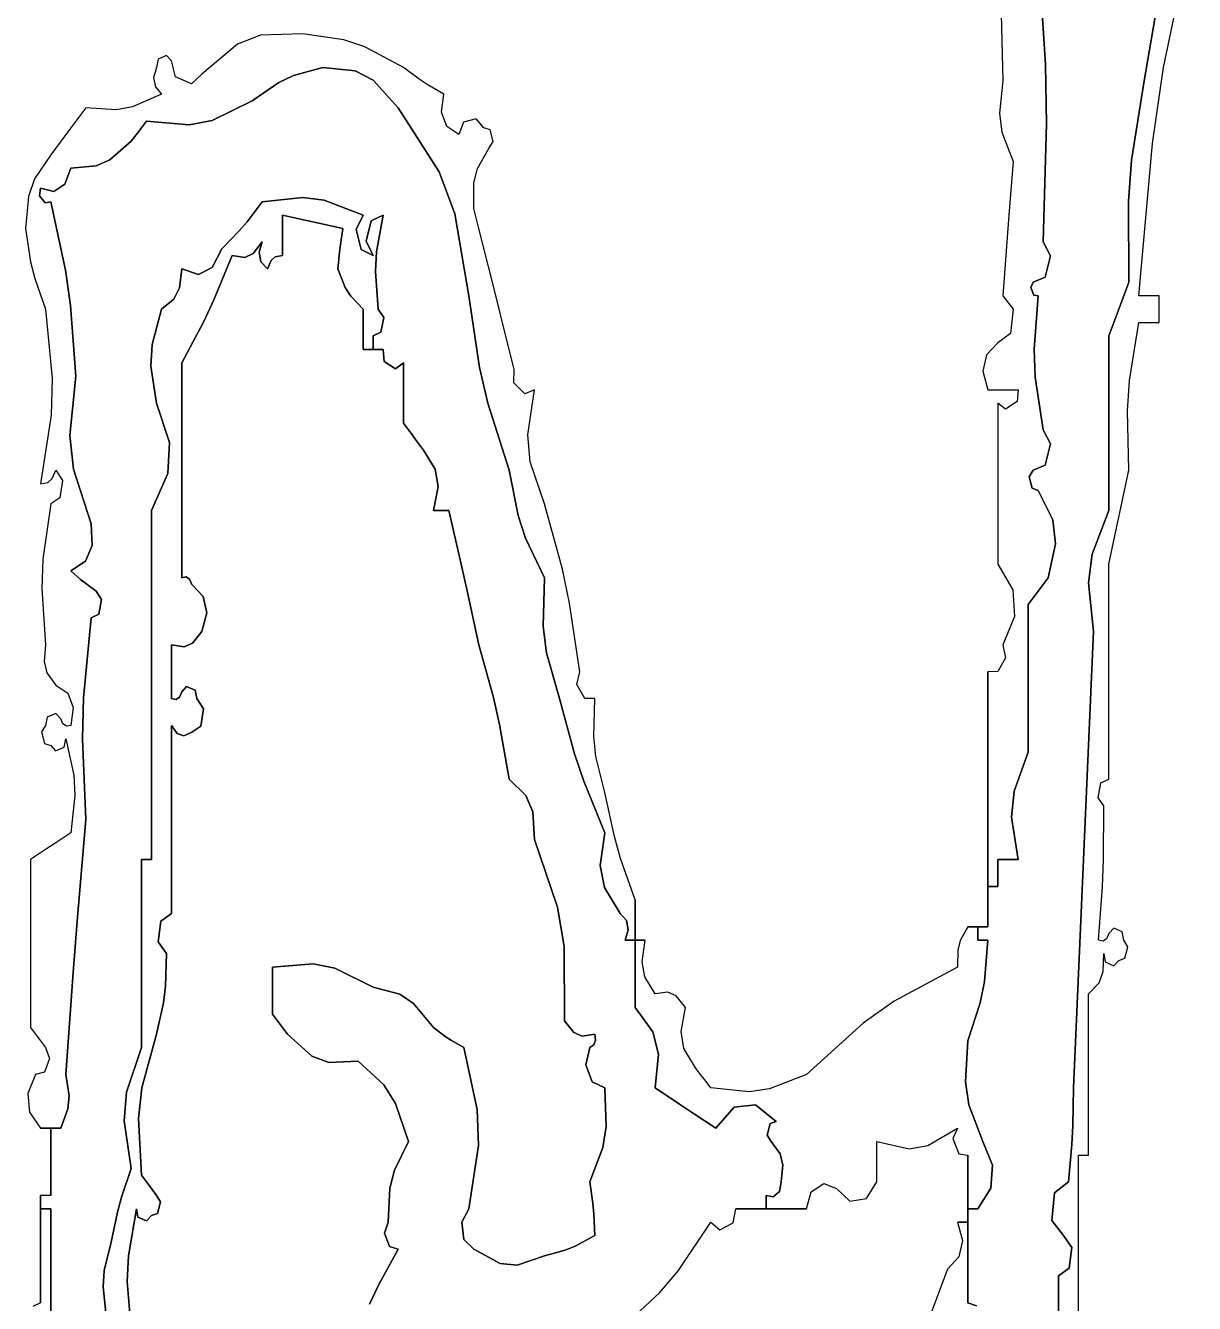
# Model space of a CAD drawing. Header units: millimetres. Extents: x 684779 to 686470, y 2544898 to 2545979.
# Drawn here: x 685785.102 to 685787.049, y 2545611.966 to 2545614.094 of the extents above; entities that cross this region are included whole.
import ezdxf

# ---------------------------------------------------------------- set-up
doc = ezdxf.new("R2010")
doc.units = ezdxf.units.MM
doc.layers.add('_0', color=7, linetype='Continuous')

# ---------------------------------------------------------------- blocks, each defined once
blk = doc.blocks.new('dianziq11')
for p, q in [((1206275.5, -134814.8), (1206413.8, -134152.4)), ((1205713, -134272.9), (1205745, -134801.3)), ((1205745, -134801.3), (1205713, -134272.9)), ((1206187.7, -134875.2), (1206259.8, -134459.2)), ((1206259.8, -134459.2), (1206187.7, -134875.2)), ((1205546.9, -134574), (1205554.7, -134875.2)), ((1202223.7, -134669.9), (1202120.2, -134711.2)), ((1202412.5, -134664.4), (1202223.7, -134669.9)), ((1202597.8, -134691.1), (1202412.5, -134664.4)), ((1202691.7, -134722.4), (1202597.8, -134691.1)), ((1202120.2, -134711.2), (1201960.4, -134845.1)), ((1202864.6, -134815), (1202691.7, -134722.4)), ((1201756.9, -134815), (1201744.1, -134861.6)), ((1201764, -134778), (1201756.9, -134815)), ((1201802.5, -134760.9), (1201764, -134778)), ((1201824.8, -134784.9), (1201802.5, -134760.9)), ((1201842.3, -134857.3), (1201824.8, -134784.9)), ((1202502.9, -134815), (1202371.4, -134851.8)), ((1202371.4, -134851.8), (1202502.9, -134815)), ((1202648.6, -134829.9), (1202502.9, -134815)), ((1202502.9, -134815), (1202648.6, -134829.9)), ((1202935.3, -134867.3), (1202864.6, -134815)), ((1205745, -134801.3), (1205749.5, -135068.1)), ((1205749.5, -135068.1), (1205745, -134801.3)), ((1206225.2, -135156.1), (1206275.5, -134814.8)), ((1201744.1, -134861.6), (1201751.8, -134902.3)), ((1201913.7, -134889), (1201842.3, -134857.3)), ((1201960.4, -134845.1), (1201913.7, -134889)), ((1202371.4, -134851.8), (1202305.7, -134883)), ((1202305.7, -134883), (1202371.4, -134851.8)), ((1202728.8, -134872.7), (1202648.6, -134829.9)), ((1202648.6, -134829.9), (1202728.8, -134872.7)), ((1202842, -134995.7), (1202728.8, -134872.7)), ((1202728.8, -134872.7), (1202842, -134995.7)), ((1202971.6, -134891.5), (1202935.3, -134867.3)), ((1201751.8, -134902.3), (1201779.5, -134935.4)), ((1202305.7, -134883), (1202186.4, -134965.5)), ((1202186.4, -134965.5), (1202305.7, -134883)), ((1203045.5, -134935.4), (1202971.6, -134891.5)), ((1205554.7, -134875.2), (1205539.4, -135020.3)), ((1206131.6, -135230.6), (1206187.7, -134875.2)), ((1206187.7, -134875.2), (1206131.6, -135230.6)), ((1201779.5, -134935.4), (1201649.4, -134991.7)), ((1202186.4, -134965.5), (1202006.3, -135053.3)), ((1202006.3, -135053.3), (1202186.4, -134965.5)), ((1203035.1, -135015), (1203045.5, -134935.4)), ((1201440.4, -134995.7), (1201377.2, -135080)), ((1201577.1, -135004.5), (1201440.4, -134995.7)), ((1201649.4, -134991.7), (1201577.1, -135004.5)), ((1203024.9, -135283.4), (1202842, -134995.7)), ((1202842, -134995.7), (1203024.9, -135283.4)), ((1203059.3, -135079.4), (1203035.1, -135015)), ((1205539.4, -135020.3), (1205550.1, -135105.9)), ((1201377.2, -135080), (1201345.5, -135122.1)), ((1201684.6, -135092), (1201671, -135110.1)), ((1201671, -135110.1), (1201684.6, -135092)), ((1201711.7, -135055.9), (1201684.6, -135092)), ((1201684.6, -135092), (1201711.7, -135055.9)), ((1201903.1, -135073), (1201711.7, -135055.9)), ((1201711.7, -135055.9), (1201903.1, -135073)), ((1202006.3, -135053.3), (1201903.1, -135073)), ((1201903.1, -135073), (1202006.3, -135053.3)), ((1203113.3, -135116.1), (1203059.3, -135079.4)), ((1203133.8, -135061.1), (1203113.3, -135116.1)), ((1203191.5, -135045.7), (1203133.8, -135061.1)), ((1203226.3, -135086), (1203191.5, -135045.7)), ((1203254, -135095.4), (1203226.3, -135086)), ((1203266.9, -135146.7), (1203254, -135095.4)), ((1205749.5, -135068.1), (1205735.6, -135597.9)), ((1205735.6, -135597.9), (1205749.5, -135068.1)), ((1201345.5, -135122.1), (1201282.2, -135206.5)), ((1201643.9, -135146.2), (1201548.1, -135229.5)), ((1201548.1, -135229.5), (1201643.9, -135146.2)), ((1201671, -135110.1), (1201643.9, -135146.2)), ((1201643.9, -135146.2), (1201671, -135110.1)), ((1203248.9, -135176.3), (1203266.9, -135146.7)), ((1205550.1, -135105.9), (1205599.9, -135236.6)), ((1206165.1, -135838.9), (1206225.2, -135156.1)), ((1201282.2, -135206.5), (1201209, -135314.4)), ((1203197.4, -135267.7), (1203248.9, -135176.3)), ((1201372.6, -135266.7), (1201345.1, -135338.7)), ((1201345.1, -135338.7), (1201372.6, -135266.7)), ((1201486.8, -135256.8), (1201372.6, -135266.7)), ((1201372.6, -135266.7), (1201486.8, -135256.8)), ((1201548.1, -135229.5), (1201486.8, -135256.8)), ((1201486.8, -135256.8), (1201548.1, -135229.5)), ((1203181.1, -135333.1), (1203197.4, -135267.7)), ((1205599.9, -135236.6), (1205581.9, -135477.5)), ((1206117.8, -135415.5), (1206131.6, -135230.6)), ((1206131.6, -135230.6), (1206117.8, -135415.5)), ((1201209, -135314.4), (1201182.1, -135393.2)), ((1203095.4, -135471.2), (1203024.9, -135283.4)), ((1203024.9, -135283.4), (1203095.4, -135471.2)), ((1201237, -135357), (1201232.7, -135390.6)), ((1201232.7, -135390.6), (1201237, -135357)), ((1201296.8, -135370.8), (1201237, -135357)), ((1201237, -135357), (1201296.8, -135370.8)), ((1201345.1, -135338.7), (1201296.8, -135370.8)), ((1201296.8, -135370.8), (1201345.1, -135338.7)), ((1203181.1, -135447.4), (1203181.1, -135333.1)), ((1201182.1, -135393.2), (1201169.2, -135537.7)), ((1201232.7, -135390.6), (1201257, -135423)), ((1201257, -135423), (1201232.7, -135390.6)), ((1201257, -135423), (1201282.2, -135417.3)), ((1201282.2, -135417.3), (1201257, -135423)), ((1201282.2, -135417.3), (1201348.8, -135723.6)), ((1201348.8, -135723.6), (1201282.2, -135417.3)), ((1202163.4, -135507.4), (1202231.7, -135417.3)), ((1202231.7, -135417.3), (1202163.4, -135507.4)), ((1202231.7, -135417.3), (1202412.8, -135398)), ((1202412.8, -135398), (1202231.7, -135417.3)), ((1202412.8, -135398), (1202509.1, -135410.8)), ((1202509.1, -135410.8), (1202412.8, -135398)), ((1202509.1, -135410.8), (1202683.8, -135477.5)), ((1202683.8, -135477.5), (1202509.1, -135410.8)), ((1206119.9, -135778.6), (1206117.8, -135415.5)), ((1206117.8, -135415.5), (1206119.9, -135778.6)), ((1202322.1, -135549.8), (1202322.1, -135477.5)), ((1202322.1, -135477.5), (1202430.6, -135501.6)), ((1202430.6, -135501.6), (1202322.1, -135477.5)), ((1202322.1, -135477.5), (1202322.1, -135549.8)), ((1202430.6, -135501.6), (1202484.8, -135513.6)), ((1202484.8, -135513.6), (1202430.6, -135501.6)), ((1202683.8, -135477.5), (1202652.5, -135541.3)), ((1202652.5, -135541.3), (1202683.8, -135477.5)), ((1202697.7, -135594.4), (1202720.5, -135503.5)), ((1202720.5, -135503.5), (1202697.7, -135594.4)), ((1202720.5, -135503.5), (1202774.2, -135477.5)), ((1202774.2, -135477.5), (1202720.5, -135503.5)), ((1202774.2, -135477.5), (1202744.7, -135641.9)), ((1202744.7, -135641.9), (1202774.2, -135477.5)), ((1203158.5, -135838.9), (1203095.4, -135471.2)), ((1203095.4, -135471.2), (1203158.5, -135838.9)), ((1203190.2, -135483.5), (1203181.1, -135447.4)), ((1203194.7, -135501.6), (1203190.2, -135483.5)), ((1203203.7, -135537.7), (1203194.7, -135501.6)), ((1205581.9, -135477.5), (1205572.8, -135597.9)), ((1201169.2, -135537.7), (1201192.2, -135687)), ((1202050.8, -135628.1), (1202126.9, -135549.8)), ((1202126.9, -135549.8), (1202050.8, -135628.1)), ((1202126.9, -135549.8), (1202163.4, -135507.4)), ((1202163.4, -135507.4), (1202126.9, -135549.8)), ((1202322.1, -135585.9), (1202322.1, -135549.8)), ((1202322.1, -135549.8), (1202322.1, -135585.9)), ((1202484.8, -135513.6), (1202593.4, -135537.7)), ((1202593.4, -135537.7), (1202484.8, -135513.6)), ((1202593.4, -135537.7), (1202581.8, -135609.4)), ((1202581.8, -135609.4), (1202593.4, -135537.7)), ((1202652.5, -135541.3), (1202675.2, -135632.1)), ((1202675.2, -135632.1), (1202652.5, -135541.3)), ((1203267, -135790.7), (1203203.7, -135537.7)), ((1202190.1, -135650.2), (1202231.7, -135597.9)), ((1202231.7, -135597.9), (1202190.1, -135650.2)), ((1202231.7, -135597.9), (1202217.5, -135643.9)), ((1202217.5, -135643.9), (1202231.7, -135597.9)), ((1202322.1, -135658.2), (1202322.1, -135585.9)), ((1202322.1, -135585.9), (1202322.1, -135658.2)), ((1202581.8, -135609.4), (1202577.3, -135645.7)), ((1202577.3, -135645.7), (1202581.8, -135609.4)), ((1202729, -135658.2), (1202697.7, -135594.4)), ((1202697.7, -135594.4), (1202729, -135658.2)), ((1205572.8, -135597.9), (1205554.7, -135838.9)), ((1205735.6, -135597.9), (1205768.6, -135660.2)), ((1205768.6, -135660.2), (1205735.6, -135597.9)), ((1202006.8, -135712.6), (1202050.8, -135628.1)), ((1202050.8, -135628.1), (1202006.8, -135712.6)), ((1202014.8, -135858), (1202096, -135658.2)), ((1202096, -135658.2), (1202014.8, -135858)), ((1202096, -135658.2), (1202152.8, -135666.8)), ((1202152.8, -135666.8), (1202096, -135658.2)), ((1202152.8, -135666.8), (1202190.1, -135650.2)), ((1202190.1, -135650.2), (1202152.8, -135666.8)), ((1202217.5, -135643.9), (1202225.5, -135686.8)), ((1202225.5, -135686.8), (1202217.5, -135643.9)), ((1202270.7, -135680.9), (1202289.8, -135664)), ((1202289.8, -135664), (1202270.7, -135680.9)), ((1202289.8, -135664), (1202322.1, -135658.2)), ((1202322.1, -135658.2), (1202289.8, -135664)), ((1202577.3, -135645.7), (1202570.7, -135718.4)), ((1202570.7, -135718.4), (1202577.3, -135645.7)), ((1202675.2, -135632.1), (1202729, -135658.2)), ((1202729, -135658.2), (1202675.2, -135632.1)), ((1202744.7, -135641.9), (1202740, -135730.7)), ((1202740, -135730.7), (1202744.7, -135641.9)), ((1205768.6, -135660.2), (1205744.8, -135755.2)), ((1205744.8, -135755.2), (1205768.6, -135660.2)), ((1201192.2, -135687), (1201210.8, -135761.3)), ((1201348.8, -135723.6), (1201371.8, -135882.8)), ((1201371.8, -135882.8), (1201348.8, -135723.6)), ((1201860.1, -135804.3), (1201870, -135718.4)), ((1201870, -135718.4), (1201860.1, -135804.3)), ((1201870, -135718.4), (1201944.9, -135743.5)), ((1201944.9, -135743.5), (1201870, -135718.4)), ((1201944.9, -135743.5), (1202006.8, -135712.6)), ((1202006.8, -135712.6), (1201944.9, -135743.5)), ((1202225.5, -135686.8), (1202254.3, -135718.4)), ((1202254.3, -135718.4), (1202225.5, -135686.8)), ((1202254.3, -135718.4), (1202270.7, -135680.9)), ((1202270.7, -135680.9), (1202254.3, -135718.4)), ((1202570.7, -135718.4), (1202603.8, -135801.6)), ((1202603.8, -135801.6), (1202570.7, -135718.4)), ((1202740, -135730.7), (1202751.6, -135899.1)), ((1202751.6, -135899.1), (1202740, -135730.7)), ((1201210.8, -135761.3), (1201259.6, -135899.1)), ((1205690.4, -135778.6), (1205680.1, -135801.9)), ((1205680.1, -135801.9), (1205690.4, -135778.6)), ((1205744.8, -135755.2), (1205690.4, -135778.6)), ((1205690.4, -135778.6), (1205744.8, -135755.2)), ((1206083.7, -135875), (1206119.9, -135778.6)), ((1206119.9, -135778.6), (1206083.7, -135875)), ((1201835.2, -135853.9), (1201860.1, -135804.3)), ((1201860.1, -135804.3), (1201835.2, -135853.9)), ((1202603.8, -135801.6), (1202628.3, -135840.8)), ((1202628.3, -135840.8), (1202603.8, -135801.6)), ((1202628.3, -135840.8), (1202683.8, -135899.1)), ((1202683.8, -135899.1), (1202628.3, -135840.8)), ((1203206.3, -136160.3), (1203158.5, -135838.9)), ((1203158.5, -135838.9), (1203206.3, -136160.3)), ((1203298.7, -135917.2), (1203267, -135790.7)), ((1205554.7, -135838.9), (1205600, -135899)), ((1205680.1, -135801.9), (1205692.9, -135835.9)), ((1205692.9, -135835.9), (1205680.1, -135801.9)), ((1205692.9, -135835.9), (1205713, -135838.9)), ((1205713, -135838.9), (1205692.9, -135835.9)), ((1205713, -135838.9), (1205694.9, -136078.9)), ((1205694.9, -136078.9), (1205713, -135838.9)), ((1206201.3, -135838.9), (1206165.1, -135838.9)), ((1206219.3, -135838.9), (1206201.3, -135838.9)), ((1206255.5, -135838.9), (1206219.3, -135838.9)), ((1206255.5, -135887), (1206255.5, -135838.9)), ((1201259.6, -135899.1), (1201289.3, -136210)), ((1201371.8, -135882.8), (1201395.2, -136200.2)), ((1201395.2, -136200.2), (1201371.8, -135882.8)), ((1201737.2, -136058.5), (1201779.5, -135899.1)), ((1201779.5, -135899.1), (1201737.2, -136058.5)), ((1201779.5, -135899.1), (1201835.2, -135853.9)), ((1201835.2, -135853.9), (1201779.5, -135899.1)), ((1201969.2, -135955.2), (1202014.8, -135858)), ((1202014.8, -135858), (1201969.2, -135955.2)), ((1202683.8, -135899.1), (1202683.8, -135971.4)), ((1202683.8, -135971.4), (1202683.8, -135899.1)), ((1202751.6, -135899.1), (1202776.4, -135936.2)), ((1202776.4, -135936.2), (1202751.6, -135899.1)), ((1205600, -135899), (1205588.2, -136008.8)), ((1206065.6, -135923.2), (1206083.7, -135875)), ((1206083.7, -135875), (1206065.6, -135923.2)), ((1206255.5, -135911.1), (1206255.5, -135887)), ((1201870, -136140), (1201969.2, -135955.2)), ((1201969.2, -135955.2), (1201870, -136140)), ((1202776.4, -135936.2), (1202764, -136002.3)), ((1202764, -136002.3), (1202776.4, -135936.2)), ((1203362, -136170.1), (1203298.7, -135917.2)), ((1206029.5, -136019.6), (1206065.6, -135923.2)), ((1206065.6, -135923.2), (1206029.5, -136019.6)), ((1206123.1, -136219.5), (1206165.1, -135959.3)), ((1206165.1, -135959.3), (1206201.3, -135959.3)), ((1206201.3, -135959.3), (1206219.3, -135959.3)), ((1206219.3, -135959.3), (1206255.5, -135959.3)), ((1206255.5, -135959.3), (1206255.5, -135911.1)), ((1202683.8, -135971.4), (1202683.8, -136007.5)), ((1202683.8, -136007.5), (1202683.8, -135971.4)), ((1202683.8, -136007.5), (1202683.8, -136079.8)), ((1202683.8, -136079.8), (1202683.8, -136007.5)), ((1202764, -136002.3), (1202729, -136019.6)), ((1202729, -136019.6), (1202764, -136002.3)), ((1202729, -136019.6), (1202729, -136079.8)), ((1202729, -136079.8), (1202729, -136019.6)), ((1202729, -136019.6), (1202729, -136079.8)), ((1202729, -136079.8), (1202729, -136019.6)), ((1202729, -136019.6), (1202729, -136079.8)), ((1202729, -136079.8), (1202729, -136019.6)), ((1205588.2, -136008.8), (1205532.1, -136049.7)), ((1206029.5, -136332.7), (1206029.5, -136019.6)), ((1206029.5, -136019.6), (1206029.5, -136332.7)), ((1201732, -136154.9), (1201737.2, -136058.5)), ((1201737.2, -136058.5), (1201732, -136154.9)), ((1205532.1, -136049.7), (1205480.8, -136104.6)), ((1202683.8, -136079.8), (1202729, -136079.8)), ((1202729, -136079.8), (1202683.8, -136079.8)), ((1202683.8, -136079.8), (1202729, -136079.8)), ((1202774.2, -136079.8), (1202683.8, -136079.8)), ((1202683.8, -136079.8), (1202774.2, -136079.8)), ((1202774.2, -136079.8), (1202683.8, -136079.8)), ((1202729, -136079.8), (1202774.2, -136079.8)), ((1202774.2, -136079.8), (1202729, -136079.8)), ((1202729, -136079.8), (1202774.2, -136079.8)), ((1202774.2, -136079.8), (1202778.5, -136133.3)), ((1202778.5, -136133.3), (1202774.2, -136079.8)), ((1202778.5, -136133.3), (1202829.9, -136167.5)), ((1202829.9, -136167.5), (1202778.5, -136133.3)), ((1205480.8, -136104.6), (1205465.1, -136177.7)), ((1205694.9, -136078.9), (1205699.6, -136204.7)), ((1205699.6, -136204.7), (1205694.9, -136078.9)), ((1201756.9, -136320.7), (1201732, -136154.9)), ((1201732, -136154.9), (1201756.9, -136320.7)), ((1201870, -136525.5), (1201870, -136140)), ((1201870, -136140), (1201870, -136525.5)), ((1202829.9, -136167.5), (1202864.6, -136140)), ((1202864.6, -136140), (1202829.9, -136167.5)), ((1202864.6, -136140), (1202864.6, -136248.4)), ((1202864.6, -136248.4), (1202864.6, -136140)), ((1203243.2, -136320.2), (1203206.3, -136160.3)), ((1203206.3, -136160.3), (1203243.2, -136320.2)), ((1203360.5, -136230.3), (1203362, -136170.1)), ((1205465.1, -136177.7), (1205486.9, -136260.5)), ((1201289.3, -136210), (1201284.5, -136375.1)), ((1201395.2, -136200.2), (1201368.4, -136465.3)), ((1201368.4, -136465.3), (1201395.2, -136200.2)), ((1202864.6, -136248.4), (1202864.6, -136302.6)), ((1202864.6, -136302.6), (1202864.6, -136248.4)), ((1203409.4, -136279.2), (1203360.5, -136230.3)), ((1205699.6, -136204.7), (1205735.6, -136441.2)), ((1205735.6, -136441.2), (1205699.6, -136204.7)), ((1206113.8, -136355.9), (1206123.1, -136219.5)), ((1202864.6, -136302.6), (1202864.6, -136411)), ((1202864.6, -136411), (1202864.6, -136302.6)), ((1203452.4, -136260.5), (1203409.4, -136279.2)), ((1203423.1, -136462.9), (1203452.4, -136260.5)), ((1205486.9, -136260.5), (1205541.2, -136260.5)), ((1205541.2, -136260.5), (1205568.3, -136260.5)), ((1205568.3, -136260.5), (1205622.6, -136260.5)), ((1205622.6, -136260.5), (1205618.2, -136314)), ((1201814.9, -136497.7), (1201756.9, -136320.7)), ((1201756.9, -136320.7), (1201814.9, -136497.7)), ((1203339.3, -136621.8), (1203243.2, -136320.2)), ((1203243.2, -136320.2), (1203339.3, -136621.8)), ((1205566.9, -136348.2), (1205532.1, -136320.7)), ((1205532.1, -136320.7), (1205532.1, -136609.8)), ((1205618.2, -136314), (1205566.9, -136348.2)), ((1206029.5, -136489.3), (1206029.5, -136332.7)), ((1206029.5, -136332.7), (1206029.5, -136489.3)), ((1206119.9, -136621.8), (1206113.8, -136355.9)), ((1201284.5, -136375.1), (1201237, -136682.1)), ((1202864.6, -136411), (1202900.8, -136459.2)), ((1202900.8, -136459.2), (1202864.6, -136411)), ((1201368.4, -136465.3), (1201383.9, -136617)), ((1201383.9, -136617), (1201368.4, -136465.3)), ((1202900.8, -136459.2), (1202918.9, -136483.3)), ((1202918.9, -136483.3), (1202900.8, -136459.2)), ((1203433.8, -136584.5), (1203423.1, -136462.9)), ((1205735.6, -136441.2), (1205768.6, -136503.4)), ((1205768.6, -136503.4), (1205735.6, -136441.2)), ((1201808.4, -136636.5), (1201814.9, -136497.7)), ((1201814.9, -136497.7), (1201808.4, -136636.5)), ((1201870, -136718.2), (1201870, -136525.5)), ((1201870, -136525.5), (1201870, -136718.2)), ((1202918.9, -136483.3), (1202955, -136531.5)), ((1202955, -136531.5), (1202918.9, -136483.3)), ((1202955, -136531.5), (1203007.7, -136617.6)), ((1203007.7, -136617.6), (1202955, -136531.5)), ((1205768.6, -136503.4), (1205744.8, -136598.4)), ((1205744.8, -136598.4), (1205768.6, -136503.4)), ((1206029.5, -136802.5), (1206029.5, -136489.3)), ((1206029.5, -136489.3), (1206029.5, -136802.5)), ((1203497.6, -136772.4), (1203433.8, -136584.5)), ((1201288.4, -136659.3), (1201304.8, -136621.8)), ((1201304.8, -136621.8), (1201335.1, -136668.2)), ((1201383.9, -136617), (1201463.1, -136862.8)), ((1201463.1, -136862.8), (1201383.9, -136617)), ((1201734.3, -136802.5), (1201808.4, -136636.5)), ((1201808.4, -136636.5), (1201734.3, -136802.5)), ((1203007.7, -136617.6), (1203020.6, -136694.8)), ((1203020.6, -136694.8), (1203007.7, -136617.6)), ((1203379.9, -136825.1), (1203339.3, -136621.8)), ((1203339.3, -136621.8), (1203379.9, -136825.1)), ((1205532.1, -136609.8), (1205532.1, -136754.3)), ((1205690.4, -136621.8), (1205672.4, -136651.5)), ((1205672.4, -136651.5), (1205690.4, -136621.8)), ((1205744.8, -136598.4), (1205690.4, -136621.8)), ((1205690.4, -136621.8), (1205744.8, -136598.4)), ((1206083.7, -136790.5), (1206119.9, -136621.8)), ((1201237, -136682.1), (1201269.3, -136676.3)), ((1201269.3, -136676.3), (1201288.4, -136659.3)), ((1201335.1, -136668.2), (1201323.5, -136745.1)), ((1203020.6, -136694.8), (1203000.3, -136802.5)), ((1203000.3, -136802.5), (1203020.6, -136694.8)), ((1205672.4, -136651.5), (1205685.3, -136702.8)), ((1205685.3, -136702.8), (1205672.4, -136651.5)), ((1205685.3, -136702.8), (1205713, -136712.2)), ((1205713, -136712.2), (1205685.3, -136702.8)), ((1201323.5, -136745.1), (1201282.2, -136772.4)), ((1201870, -137103.7), (1201870, -136718.2)), ((1201870, -136718.2), (1201870, -137103.7)), ((1205532.1, -136754.3), (1205532.1, -137043.4)), ((1205713, -136712.2), (1205778.1, -136844.7)), ((1205778.1, -136844.7), (1205713, -136712.2)), ((1201282.2, -136772.4), (1201247.6, -137021.4)), ((1201734.3, -137428.9), (1201734.3, -136802.5)), ((1201734.3, -136802.5), (1201734.3, -137428.9)), ((1203000.3, -136802.5), (1203027.4, -136802.5)), ((1203027.4, -136802.5), (1203000.3, -136802.5)), ((1203027.4, -136802.5), (1203041, -136802.5)), ((1203041, -136802.5), (1203027.4, -136802.5)), ((1203041, -136802.5), (1203068.1, -136802.5)), ((1203068.1, -136802.5), (1203041, -136802.5)), ((1203068.1, -136802.5), (1203124, -137042.8)), ((1203124, -137042.8), (1203068.1, -136802.5)), ((1203578, -137066.2), (1203497.6, -136772.4)), ((1205954.6, -136998.5), (1206029.5, -136802.5)), ((1206029.5, -136802.5), (1205954.6, -136998.5)), ((1206065.6, -136874.8), (1206083.7, -136790.5)), ((1201463.1, -136862.8), (1201467.8, -136959.7)), ((1201467.8, -136959.7), (1201463.1, -136862.8)), ((1203413.1, -136926), (1203379.9, -136825.1)), ((1203379.9, -136825.1), (1203413.1, -136926)), ((1205778.1, -136844.7), (1205790.4, -136951.2)), ((1205790.4, -136951.2), (1205778.1, -136844.7)), ((1206029.5, -137043.4), (1206065.6, -136874.8)), ((1203497.6, -137103.7), (1203413.1, -136926)), ((1203413.1, -136926), (1203497.6, -137103.7)), ((1201467.8, -136959.7), (1201437.7, -137029.8)), ((1201437.7, -137029.8), (1201467.8, -136959.7)), ((1205790.4, -136951.2), (1205758.2, -137103.7)), ((1205758.2, -137103.7), (1205790.4, -136951.2)), ((1201247.6, -137021.4), (1201243, -137152.5)), ((1201437.7, -137029.8), (1201372.6, -137073.6)), ((1201372.6, -137073.6), (1201437.7, -137029.8)), ((1203124, -137042.8), (1203151.1, -137163.2)), ((1203151.1, -137163.2), (1203124, -137042.8)), ((1205532.1, -137043.4), (1205599.3, -137157.7)), ((1205938.6, -137126.9), (1205954.6, -136998.5)), ((1205954.6, -136998.5), (1205938.6, -137126.9)), ((1206029.5, -137428.9), (1206029.5, -137043.4)), ((1201372.6, -137073.6), (1201416.6, -137112.4)), ((1201416.6, -137112.4), (1201372.6, -137073.6)), ((1201890, -137100), (1201870, -137103.7)), ((1201870, -137103.7), (1201890, -137100)), ((1201905.4, -137110.2), (1201890, -137100)), ((1201890, -137100), (1201905.4, -137110.2)), ((1203492.5, -137323.4), (1203497.6, -137103.7)), ((1203497.6, -137103.7), (1203492.5, -137323.4)), ((1203610, -137218.6), (1203578, -137066.2)), ((1205758.2, -137103.7), (1205722, -137151.9)), ((1205722, -137151.9), (1205758.2, -137103.7)), ((1201243, -137152.5), (1201259.6, -137404.8)), ((1201416.6, -137112.4), (1201439.3, -137130.5)), ((1201439.3, -137130.5), (1201416.6, -137112.4)), ((1201439.3, -137130.5), (1201485.7, -137163.9)), ((1201485.7, -137163.9), (1201439.3, -137130.5)), ((1201485.7, -137163.9), (1201510.4, -137201)), ((1201510.4, -137201), (1201485.7, -137163.9)), ((1201915.2, -137133.8), (1201905.4, -137110.2)), ((1201905.4, -137110.2), (1201915.2, -137133.8)), ((1201966.5, -137188.7), (1201915.2, -137133.8)), ((1201915.2, -137133.8), (1201966.5, -137188.7)), ((1203151.1, -137163.2), (1203203.7, -137404.8)), ((1203203.7, -137404.8), (1203151.1, -137163.2)), ((1205599.3, -137157.7), (1205606.7, -137277.4)), ((1205722, -137151.9), (1205703.9, -137176)), ((1205703.9, -137176), (1205722, -137151.9)), ((1205961.6, -137344.6), (1205938.6, -137126.9)), ((1205938.6, -137126.9), (1205961.6, -137344.6)), ((1201510.4, -137201), (1201498, -137267.1)), ((1201498, -137267.1), (1201510.4, -137201)), ((1201982.2, -137261.8), (1201966.5, -137188.7)), ((1201966.5, -137188.7), (1201982.2, -137261.8)), ((1203655.8, -137525.3), (1203610, -137218.6)), ((1205703.9, -137176), (1205667.8, -137224.1)), ((1205667.8, -137224.1), (1205703.9, -137176)), ((1201498, -137267.1), (1201463.1, -137284.4)), ((1201463.1, -137284.4), (1201498, -137267.1)), ((1201960.4, -137344.6), (1201982.2, -137261.8)), ((1201982.2, -137261.8), (1201960.4, -137344.6)), ((1205606.7, -137277.4), (1205554.7, -137404.8)), ((1205667.8, -137224.1), (1205667.8, -137489.1)), ((1205667.8, -137489.1), (1205667.8, -137224.1)), ((1201463.1, -137284.4), (1201429.7, -137643.2)), ((1201429.7, -137643.2), (1201463.1, -137284.4)), ((1203507.1, -137440.1), (1203492.5, -137323.4)), ((1203492.5, -137323.4), (1203507.1, -137440.1)), ((1201918.8, -137396.9), (1201960.4, -137344.6)), ((1201960.4, -137344.6), (1201918.8, -137396.9)), ((1205925.5, -138163.7), (1205961.6, -137344.6)), ((1205961.6, -137344.6), (1205925.5, -138163.7)), ((1201259.6, -137404.8), (1201252.4, -137480.4)), ((1201734.3, -137742.1), (1201734.3, -137428.9)), ((1201734.3, -137428.9), (1201734.3, -137742.1)), ((1201824.8, -137501.2), (1201824.8, -137404.8)), ((1201824.8, -137404.8), (1201881.6, -137413.4)), ((1201881.6, -137413.4), (1201824.8, -137404.8)), ((1201824.8, -137404.8), (1201824.8, -137501.2)), ((1201881.6, -137413.4), (1201918.8, -137396.9)), ((1201918.8, -137396.9), (1201881.6, -137413.4)), ((1203203.7, -137404.8), (1203268.4, -137641.1)), ((1203268.4, -137641.1), (1203203.7, -137404.8)), ((1203565.4, -137645.7), (1203507.1, -137440.1)), ((1203507.1, -137440.1), (1203565.4, -137645.7)), ((1205554.7, -137404.8), (1205566.3, -137463)), ((1206029.5, -137621.7), (1206029.5, -137428.9)), ((1201252.4, -137480.4), (1201265, -137530.8)), ((1201824.8, -137549.4), (1201824.8, -137501.2)), ((1201824.8, -137501.2), (1201824.8, -137549.4)), ((1205566.3, -137463), (1205532.1, -137523.8)), ((1205667.8, -137489.1), (1205667.8, -137621.7)), ((1205667.8, -137621.7), (1205667.8, -137489.1)), ((1201265, -137530.8), (1201304.8, -137585.5)), ((1201824.8, -137645.7), (1201824.8, -137549.4)), ((1201824.8, -137549.4), (1201824.8, -137645.7)), ((1203643.5, -137583.2), (1203655.8, -137525.3)), ((1205532.1, -137523.8), (1205486.9, -137525.3)), ((1205486.9, -137525.3), (1205486.9, -138489)), ((1205486.9, -138489), (1205486.9, -137525.3)), ((1205486.9, -137525.3), (1205486.9, -138489)), ((1201304.8, -137585.5), (1201358.8, -137622.2)), ((1201358.8, -137622.2), (1201383, -137686.6)), ((1201870, -137615.6), (1201860.1, -137639.2)), ((1201860.1, -137639.2), (1201870, -137615.6)), ((1201892.2, -137591.7), (1201870, -137615.6)), ((1201870, -137615.6), (1201892.2, -137591.7)), ((1201930.7, -137608.8), (1201892.2, -137591.7)), ((1201892.2, -137591.7), (1201930.7, -137608.8)), ((1201937.8, -137645.7), (1201930.7, -137608.8)), ((1201930.7, -137608.8), (1201937.8, -137645.7)), ((1203678.4, -137645.3), (1203643.5, -137583.2)), ((1205667.8, -137621.7), (1205667.8, -137886.7)), ((1205667.8, -137886.7), (1205667.8, -137621.7)), ((1206029.5, -138007.1), (1206029.5, -137621.7)), ((1201429.7, -137643.2), (1201425.1, -137826.8)), ((1201425.1, -137826.8), (1201429.7, -137643.2)), ((1201844.8, -137649.4), (1201824.8, -137645.7)), ((1201824.8, -137645.7), (1201844.8, -137649.4)), ((1201860.1, -137639.2), (1201844.8, -137649.4)), ((1201844.8, -137649.4), (1201860.1, -137639.2)), ((1201968, -137692.1), (1201937.8, -137645.7)), ((1201937.8, -137645.7), (1201968, -137692.1)), ((1203268.4, -137641.1), (1203295.7, -137762.4)), ((1203295.7, -137762.4), (1203268.4, -137641.1)), ((1203633, -137894.1), (1203565.4, -137645.7)), ((1203565.4, -137645.7), (1203633, -137894.1)), ((1203723.7, -137645.7), (1203678.4, -137645.3)), ((1203718.8, -137816), (1203723.7, -137645.7)), ((1201266.7, -137729.3), (1201259.6, -137766.2)), ((1201305.2, -137712.2), (1201266.7, -137729.3)), ((1201327.4, -137736.1), (1201305.2, -137712.2)), ((1201337.2, -137759.6), (1201327.4, -137736.1)), ((1201383, -137686.6), (1201372.6, -137766.2)), ((1201956.5, -137769), (1201968, -137692.1)), ((1201968, -137692.1), (1201956.5, -137769)), ((1201259.6, -137766.2), (1201241.7, -137795.9)), ((1201241.7, -137795.9), (1201254.5, -137847.2)), ((1201352.6, -137769.9), (1201337.2, -137759.6)), ((1201372.6, -137766.2), (1201352.6, -137769.9)), ((1201734.3, -138368.5), (1201734.3, -137742.1)), ((1201734.3, -137742.1), (1201734.3, -138368.5)), ((1201824.8, -138103.5), (1201824.8, -137766.2)), ((1201824.8, -137766.2), (1201849.6, -137803.2)), ((1201849.6, -137803.2), (1201824.8, -137766.2)), ((1201824.8, -137766.2), (1201824.8, -138103.5)), ((1201880.2, -137813.4), (1201915.2, -137796.3)), ((1201915.2, -137796.3), (1201880.2, -137813.4)), ((1201915.2, -137796.3), (1201956.5, -137769)), ((1201956.5, -137769), (1201915.2, -137796.3)), ((1203295.7, -137762.4), (1203339.3, -138007.1)), ((1203339.3, -138007.1), (1203295.7, -137762.4)), ((1201254.5, -137847.2), (1201282.2, -137856.5)), ((1201343, -137863.3), (1201350, -137826.4)), ((1201350, -137826.4), (1201385.4, -137988.8)), ((1201425.1, -137826.8), (1201440.4, -138187.8)), ((1201440.4, -138187.8), (1201425.1, -137826.8)), ((1201849.6, -137803.2), (1201880.2, -137813.4)), ((1201880.2, -137813.4), (1201849.6, -137803.2)), ((1203728.4, -137905.7), (1203718.8, -137816)), ((1201282.2, -137856.5), (1201304.5, -137880.4)), ((1201304.5, -137880.4), (1201343, -137863.3)), ((1203674.2, -138015.9), (1203633, -137894.1)), ((1203633, -137894.1), (1203674.2, -138015.9)), ((1203768.9, -138067.3), (1203728.4, -137905.7)), ((1205667.8, -137886.7), (1205604.7, -138061.8)), ((1205604.7, -138061.8), (1205667.8, -137886.7)), ((1201385.4, -137988.8), (1201390.3, -138080.6)), ((1203339.3, -138007.1), (1203414.3, -138080.7)), ((1203414.3, -138080.7), (1203339.3, -138007.1)), ((1203768.9, -138248), (1203674.2, -138015.9)), ((1203674.2, -138015.9), (1203768.9, -138248)), ((1205982.1, -138090.5), (1205994.5, -138024.4)), ((1205994.5, -138024.4), (1206029.5, -138007.1)), ((1201390.3, -138080.6), (1201372.6, -138248)), ((1203414.3, -138080.7), (1203445.1, -138154.5)), ((1203445.1, -138154.5), (1203414.3, -138080.7)), ((1203811.8, -138265.1), (1203768.9, -138067.3)), ((1205604.7, -138061.8), (1205593.8, -138178.1)), ((1205593.8, -138178.1), (1205604.7, -138061.8)), ((1201824.8, -138272.1), (1201824.8, -138103.5)), ((1201824.8, -138103.5), (1201824.8, -138272.1)), ((1206006.9, -138127.6), (1205982.1, -138090.5)), ((1206005.7, -138368.8), (1206006.9, -138127.6)), ((1201440.4, -138187.8), (1201401, -138645.1)), ((1201401, -138645.1), (1201440.4, -138187.8)), ((1203445.1, -138154.5), (1203452.4, -138278.1)), ((1203452.4, -138278.1), (1203445.1, -138154.5)), ((1205593.8, -138178.1), (1205622.6, -138368.5)), ((1205622.6, -138368.5), (1205593.8, -138178.1)), ((1205907.4, -138573.3), (1205925.5, -138163.7)), ((1205925.5, -138163.7), (1205907.4, -138573.3)), ((1201372.6, -138248), (1201300.3, -138296.2)), ((1203748.2, -138394.5), (1203768.9, -138248)), ((1203768.9, -138248), (1203748.2, -138394.5)), ((1201300.3, -138296.2), (1201264.1, -138320.3)), ((1201824.8, -138609.4), (1201824.8, -138272.1)), ((1201824.8, -138272.1), (1201824.8, -138609.4)), ((1203452.4, -138278.1), (1203556.5, -138581.1)), ((1203556.5, -138581.1), (1203452.4, -138278.1)), ((1203839.2, -138362.6), (1203811.8, -138265.1)), ((1201264.1, -138320.3), (1201191.8, -138368.5)), ((1201191.8, -138368.5), (1201191.8, -138669.6)), ((1201689.1, -138705.8), (1201689.1, -138368.5)), ((1201689.1, -138368.5), (1201707.2, -138368.5)), ((1201707.2, -138368.5), (1201689.1, -138368.5)), ((1201689.1, -138368.5), (1201689.1, -138705.8)), ((1201707.2, -138368.5), (1201716.2, -138368.5)), ((1201716.2, -138368.5), (1201707.2, -138368.5)), ((1201716.2, -138368.5), (1201734.3, -138368.5)), ((1201734.3, -138368.5), (1201716.2, -138368.5)), ((1203904.5, -138549.2), (1203839.2, -138362.6)), ((1205568.3, -138368.5), (1205532.1, -138368.5)), ((1205532.1, -138368.5), (1205532.1, -138416.7)), ((1205532.1, -138416.7), (1205532.1, -138368.5)), ((1205532.1, -138368.5), (1205568.3, -138368.5)), ((1205586.4, -138368.5), (1205568.3, -138368.5)), ((1205568.3, -138368.5), (1205586.4, -138368.5)), ((1205622.6, -138368.5), (1205586.4, -138368.5)), ((1205586.4, -138368.5), (1205622.6, -138368.5)), ((1206001.1, -138489.7), (1206005.7, -138368.8)), ((1203766.7, -138493.2), (1203748.2, -138394.5)), ((1203748.2, -138394.5), (1203766.7, -138493.2)), ((1205532.1, -138416.7), (1205532.1, -138440.8)), ((1205532.1, -138440.8), (1205532.1, -138416.7)), ((1205532.1, -138440.8), (1205532.1, -138489)), ((1205532.1, -138489), (1205532.1, -138440.8)), ((1203836.7, -138609.4), (1203766.7, -138493.2)), ((1203766.7, -138493.2), (1203836.7, -138609.4)), ((1205532.1, -138489), (1205486.9, -138489)), ((1205486.9, -138489), (1205532.1, -138489)), ((1205532.1, -138489), (1205486.9, -138489)), ((1205486.9, -138489), (1205486.9, -138669.6)), ((1205486.9, -138669.6), (1205486.9, -138489)), ((1205486.9, -138489), (1205486.9, -138669.6)), ((1205486.9, -138489), (1205532.1, -138489)), ((1205532.1, -138489), (1205486.9, -138489)), ((1205486.9, -138489), (1205532.1, -138489)), ((1205984.2, -138729.9), (1206001.1, -138489.7)), ((1203556.5, -138581.1), (1203586, -138758.1)), ((1203586, -138758.1), (1203556.5, -138581.1)), ((1203904.5, -138729.9), (1203904.5, -138549.2)), ((1203904.5, -138549.2), (1203904.5, -138729.9)), ((1203904.5, -138729.9), (1203904.5, -138549.2)), ((1205871.2, -139392.4), (1205907.4, -138573.3)), ((1205907.4, -138573.3), (1205871.2, -139392.4)), ((1201401, -138645.1), (1201382.9, -138874)), ((1201382.9, -138874), (1201401, -138645.1)), ((1201764.7, -138736.4), (1201776.3, -138644)), ((1201776.3, -138644), (1201764.7, -138736.4)), ((1201776.3, -138644), (1201824.8, -138609.4)), ((1201824.8, -138609.4), (1201776.3, -138644)), ((1203865.4, -138641), (1203836.7, -138609.4)), ((1203836.7, -138609.4), (1203865.4, -138641)), ((1203873.5, -138683.9), (1203865.4, -138641)), ((1203865.4, -138641), (1203873.5, -138683.9)), ((1201191.8, -138669.6), (1201191.8, -138820.2)), ((1201689.1, -138874.4), (1201689.1, -138705.8)), ((1201689.1, -138705.8), (1201689.1, -138874.4)), ((1203859.3, -138729.9), (1203873.5, -138683.9)), ((1203873.5, -138683.9), (1203859.3, -138729.9)), ((1205396.5, -138669.6), (1205363.2, -138731.6)), ((1205441.7, -138669.6), (1205396.5, -138669.6)), ((1205396.5, -138669.6), (1205441.7, -138669.6)), ((1205441.7, -138669.6), (1205396.5, -138669.6)), ((1205486.9, -138669.6), (1205441.7, -138669.6)), ((1205441.7, -138669.6), (1205486.9, -138669.6)), ((1205486.9, -138669.6), (1205441.7, -138669.6)), ((1205441.7, -138669.6), (1205441.7, -138729.9)), ((1205441.7, -138729.9), (1205441.7, -138669.6)), ((1205441.7, -138669.6), (1205441.7, -138729.9)), ((1205441.7, -138729.9), (1205441.7, -138669.6)), ((1205441.7, -138669.6), (1205441.7, -138729.9)), ((1205441.7, -138729.9), (1205441.7, -138669.6)), ((1206029.5, -138699.8), (1206019.6, -138723.3)), ((1206051.7, -138675.9), (1206029.5, -138699.8)), ((1206090.2, -138693), (1206051.7, -138675.9)), ((1206097.3, -138729.9), (1206090.2, -138693)), ((1201802.1, -138790.1), (1201764.7, -138736.4)), ((1201764.7, -138736.4), (1201802.1, -138790.1)), ((1203586, -138758.1), (1203588, -139091.2)), ((1203588, -139091.2), (1203586, -138758.1)), ((1203904.5, -138729.9), (1203859.3, -138729.9)), ((1203859.3, -138729.9), (1203904.5, -138729.9)), ((1203904.5, -138729.9), (1203859.3, -138729.9)), ((1203859.3, -138729.9), (1203904.5, -138729.9)), ((1203904.5, -138729.9), (1203859.3, -138729.9)), ((1203859.3, -138729.9), (1203904.5, -138729.9)), ((1203949.7, -138729.9), (1203904.5, -138729.9)), ((1203904.5, -138729.9), (1203949.7, -138729.9)), ((1203949.7, -138729.9), (1203904.5, -138729.9)), ((1203904.5, -138729.9), (1203904.5, -139031)), ((1203904.5, -139031), (1203904.5, -138729.9)), ((1203904.5, -138729.9), (1203904.5, -139031)), ((1203904.5, -139031), (1203904.5, -138729.9)), ((1203904.5, -138729.9), (1203904.5, -139031)), ((1203904.5, -139031), (1203904.5, -138729.9)), ((1203935.4, -138827.3), (1203949.7, -138729.9)), ((1205363.2, -138731.6), (1205352.5, -138774.2)), ((1205441.7, -138729.9), (1205459.8, -138729.9)), ((1205459.8, -138729.9), (1205441.7, -138729.9)), ((1205459.8, -138729.9), (1205468.8, -138729.9)), ((1205468.8, -138729.9), (1205459.8, -138729.9)), ((1205468.8, -138729.9), (1205486.9, -138729.9)), ((1205486.9, -138729.9), (1205468.8, -138729.9)), ((1205486.9, -138729.9), (1205471.4, -138915.7)), ((1205471.4, -138915.7), (1205486.9, -138729.9)), ((1206004.3, -138733.5), (1205984.2, -138729.9)), ((1206019.6, -138723.3), (1206004.3, -138733.5)), ((1206115.2, -138759.5), (1206097.3, -138729.9)), ((1206102.4, -138810.8), (1206115.2, -138759.5)), ((1201191.8, -138820.2), (1201191.8, -139121.4)), ((1201797.5, -138936.5), (1201802.1, -138790.1)), ((1201802.1, -138790.1), (1201797.5, -138936.5)), ((1203947.8, -138893.8), (1203935.4, -138827.3)), ((1205352.5, -138774.2), (1205351.3, -138850.3)), ((1206005, -138870.9), (1206006.9, -138790.1)), ((1206006.9, -138790.1), (1206013.9, -138827)), ((1206013.9, -138827), (1206052.4, -138844.1)), ((1206052.4, -138844.1), (1206074.7, -138820.2)), ((1206074.7, -138820.2), (1206102.4, -138810.8)), ((1201382.9, -138874), (1201350, -139332.2)), ((1201350, -139332.2), (1201382.9, -138874)), ((1201689.1, -139211.7), (1201689.1, -138874.4)), ((1201689.1, -138874.4), (1201689.1, -139211.7)), ((1202459.4, -138835.8), (1202276.9, -138850.3)), ((1202276.9, -138850.3), (1202459.4, -138835.8)), ((1202276.9, -138850.3), (1202276.9, -138934.7)), ((1202276.9, -138934.7), (1202276.9, -138850.3)), ((1202557.7, -138855.5), (1202459.4, -138835.8)), ((1202459.4, -138835.8), (1202557.7, -138855.5)), ((1202729, -138940.7), (1202557.7, -138855.5)), ((1202557.7, -138855.5), (1202729, -138940.7)), ((1205351.3, -138850.3), (1205066.2, -139003.6)), ((1205986.4, -138920.4), (1206005, -138870.9)), ((1201788.1, -139011), (1201797.5, -138936.5)), ((1201797.5, -138936.5), (1201788.1, -139011)), ((1202276.9, -138934.7), (1202276.9, -138976.8)), ((1202276.9, -138976.8), (1202276.9, -138934.7)), ((1202848, -138971.7), (1202729, -138940.7)), ((1202729, -138940.7), (1202848, -138971.7)), ((1203994.9, -138970.8), (1203947.8, -138893.8)), ((1205471.4, -138915.7), (1205452.5, -139010.1)), ((1205452.5, -139010.1), (1205471.4, -138915.7)), ((1205939, -138970.8), (1205986.4, -138920.4)), ((1202276.9, -138976.8), (1202276.9, -139061.1)), ((1202276.9, -139061.1), (1202276.9, -138976.8)), ((1202910.2, -139013.1), (1202848, -138971.7)), ((1202848, -138971.7), (1202910.2, -139013.1)), ((1204051.7, -138962.2), (1203994.9, -138970.8)), ((1204089, -138978.7), (1204051.7, -138962.2)), ((1204130.6, -139031), (1204089, -138978.7)), ((1205939, -139259.9), (1205939, -138970.8)), ((1201756.9, -139151.5), (1201788.1, -139011)), ((1201788.1, -139011), (1201756.9, -139151.5)), ((1203000.3, -139121.4), (1202910.2, -139013.1)), ((1202910.2, -139013.1), (1203000.3, -139121.4)), ((1203904.5, -139031), (1203984.3, -139140.2)), ((1203984.3, -139140.2), (1203904.5, -139031)), ((1204110.3, -139138.7), (1204130.6, -139031)), ((1205066.2, -139003.6), (1204927.5, -139102.1)), ((1205452.5, -139010.1), (1205396.5, -139181.6)), ((1205396.5, -139181.6), (1205452.5, -139010.1)), ((1202276.9, -139061.1), (1202304, -139097.3)), ((1202304, -139097.3), (1202276.9, -139061.1)), ((1202304, -139097.3), (1202317.6, -139115.3)), ((1202317.6, -139115.3), (1202304, -139097.3)), ((1203588, -139091.2), (1203629.6, -139143.5)), ((1203629.6, -139143.5), (1203588, -139091.2)), ((1204927.5, -139102.1), (1204673.1, -139332.2)), ((1201191.8, -139121.4), (1201218.9, -139157.5)), ((1201218.9, -139157.5), (1201232.5, -139175.6)), ((1201691, -139391.4), (1201756.9, -139151.5)), ((1201756.9, -139151.5), (1201691, -139391.4)), ((1202317.6, -139115.3), (1202344.7, -139151.5)), ((1202344.7, -139151.5), (1202317.6, -139115.3)), ((1202344.7, -139151.5), (1202453.9, -139249.5)), ((1202453.9, -139249.5), (1202344.7, -139151.5)), ((1203052.8, -139161.7), (1203000.3, -139121.4)), ((1203000.3, -139121.4), (1203052.8, -139161.7)), ((1203080.1, -139179.9), (1203052.8, -139161.7)), ((1203052.8, -139161.7), (1203080.1, -139179.9)), ((1203629.6, -139143.5), (1203666.8, -139160.1)), ((1203666.8, -139160.1), (1203629.6, -139143.5)), ((1203666.8, -139160.1), (1203723.7, -139151.5)), ((1203723.7, -139151.5), (1203666.8, -139160.1)), ((1203723.7, -139151.5), (1203726.4, -139178.2)), ((1203726.4, -139178.2), (1203723.7, -139151.5)), ((1203984.3, -139140.2), (1204009.6, -139241.3)), ((1204009.6, -139241.3), (1203984.3, -139140.2)), ((1204123.1, -139215.9), (1204110.3, -139138.7)), ((1201232.5, -139175.6), (1201259.6, -139211.7)), ((1201259.6, -139211.7), (1201276.7, -139260.5)), ((1201622.3, -139410.9), (1201689.1, -139211.7)), ((1201689.1, -139211.7), (1201622.3, -139410.9)), ((1203135.9, -139211.7), (1203080.1, -139179.9)), ((1203080.1, -139179.9), (1203135.9, -139211.7)), ((1203196.3, -139489.6), (1203135.9, -139211.7)), ((1203135.9, -139211.7), (1203196.3, -139489.6)), ((1203701, -139211.7), (1203683.7, -139289.1)), ((1203683.7, -139289.1), (1203701, -139211.7)), ((1203718.7, -139198.6), (1203701, -139211.7)), ((1203701, -139211.7), (1203718.7, -139198.6)), ((1203726.4, -139178.2), (1203718.7, -139198.6)), ((1203718.7, -139198.6), (1203726.4, -139178.2)), ((1204175.8, -139302), (1204123.1, -139215.9)), ((1205396.5, -139181.6), (1205386.5, -139365.4)), ((1205386.5, -139365.4), (1205396.5, -139181.6)), ((1201276.7, -139260.5), (1201254, -139321.1)), ((1202453.9, -139249.5), (1202529.6, -139278.3)), ((1202529.6, -139278.3), (1202453.9, -139249.5)), ((1202529.6, -139278.3), (1202661.2, -139271.9)), ((1202661.2, -139271.9), (1202529.6, -139278.3)), ((1202661.2, -139271.9), (1202777.3, -139379.1)), ((1202777.3, -139379.1), (1202661.2, -139271.9)), ((1204009.6, -139241.3), (1203994.9, -139392.4)), ((1203994.9, -139392.4), (1204009.6, -139241.3)), ((1205939, -139404.4), (1205939, -139259.9)), ((1201214.4, -139332.2), (1201179.8, -139417.7)), ((1201254, -139321.1), (1201214.4, -139332.2)), ((1201350, -139332.2), (1201364.4, -139427.4)), ((1201364.4, -139427.4), (1201350, -139332.2)), ((1203683.7, -139289.1), (1203712, -139364.4)), ((1203712, -139364.4), (1203683.7, -139289.1)), ((1204202.9, -139338.2), (1204175.8, -139302)), ((1204216.5, -139356.3), (1204202.9, -139338.2)), ((1204673.1, -139332.2), (1204507.3, -139396.9)), ((1201676.3, -139528.9), (1201691, -139391.4)), ((1201691, -139391.4), (1201676.3, -139528.9)), ((1202777.3, -139379.1), (1202829, -139461.9)), ((1202829, -139461.9), (1202777.3, -139379.1)), ((1203712, -139364.4), (1203768.9, -139392.4)), ((1203768.9, -139392.4), (1203712, -139364.4)), ((1203768.9, -139392.4), (1203774.9, -139564.7)), ((1203774.9, -139564.7), (1203768.9, -139392.4)), ((1203994.9, -139392.4), (1204103.4, -139464.7)), ((1204103.4, -139464.7), (1203994.9, -139392.4)), ((1204243.6, -139392.4), (1204216.5, -139356.3)), ((1204415.9, -139409.7), (1204243.6, -139392.4)), ((1204507.3, -139396.9), (1204415.9, -139409.7)), ((1205386.5, -139365.4), (1205402, -139468.8)), ((1205402, -139468.8), (1205386.5, -139365.4)), ((1205867.9, -139561.4), (1205871.2, -139392.4)), ((1205871.2, -139392.4), (1205867.9, -139561.4)), ((1201179.8, -139417.7), (1201187.7, -139501.5)), ((1201364.4, -139427.4), (1201359, -139485.5)), ((1201359, -139485.5), (1201364.4, -139427.4)), ((1201611.5, -139539.9), (1201622.3, -139410.9)), ((1201622.3, -139410.9), (1201611.5, -139539.9)), ((1205939, -139693.5), (1205939, -139404.4)), ((1201187.7, -139501.5), (1201237, -139573.1)), ((1201359, -139485.5), (1201327.4, -139573.1)), ((1201327.4, -139573.1), (1201359, -139485.5)), ((1202829, -139461.9), (1202887.2, -139633.3)), ((1202887.2, -139633.3), (1202829, -139461.9)), ((1203201.3, -139650.8), (1203196.3, -139489.6)), ((1203196.3, -139489.6), (1203201.3, -139650.8)), ((1204103.4, -139464.7), (1204157.7, -139500.8)), ((1204157.7, -139500.8), (1204103.4, -139464.7)), ((1204157.7, -139500.8), (1204266.2, -139573.1)), ((1204266.2, -139573.1), (1204157.7, -139500.8)), ((1204266.2, -139573.1), (1204348.8, -139478.6)), ((1204348.8, -139478.6), (1204266.2, -139573.1)), ((1204348.8, -139478.6), (1204444.2, -139468)), ((1204444.2, -139468), (1204348.8, -139478.6)), ((1204444.2, -139468), (1204537.5, -139543)), ((1204537.5, -139543), (1204444.2, -139468)), ((1205402, -139468.8), (1205464.3, -139633.3)), ((1205464.3, -139633.3), (1205402, -139468.8)), ((1201237, -139573.1), (1201327.4, -139573.1)), ((1201327.4, -139573.1), (1201237, -139573.1)), ((1201237, -139573.1), (1201327.4, -139573.1)), ((1201327.4, -139573.1), (1201282.2, -139573.1)), ((1201282.2, -139573.1), (1201327.4, -139573.1)), ((1201327.4, -139573.1), (1201282.2, -139573.1)), ((1201282.2, -139573.1), (1201282.2, -139874.2)), ((1201282.2, -139874.2), (1201282.2, -139573.1)), ((1201282.2, -139573.1), (1201282.2, -139874.2)), ((1201643.9, -139753.8), (1201611.5, -139539.9)), ((1201611.5, -139539.9), (1201643.9, -139753.8)), ((1201689.1, -139783.9), (1201676.3, -139528.9)), ((1201676.3, -139528.9), (1201689.1, -139783.9)), ((1203774.9, -139564.7), (1203759.6, -139660.1)), ((1203759.6, -139660.1), (1203774.9, -139564.7)), ((1204509.8, -139552.4), (1204496.9, -139603.6)), ((1204496.9, -139603.6), (1204509.8, -139552.4)), ((1204537.5, -139543), (1204509.8, -139552.4)), ((1204509.8, -139552.4), (1204537.5, -139543)), ((1205217.7, -139650.9), (1205351.3, -139573.1)), ((1205351.3, -139573.1), (1205330.6, -139619.4)), ((1205863.4, -139646.1), (1205867.9, -139561.4)), ((1205867.9, -139561.4), (1205863.4, -139646.1)), ((1204496.9, -139603.6), (1204514.9, -139633.3)), ((1204514.9, -139633.3), (1204496.9, -139603.6)), ((1205330.6, -139619.4), (1205356.3, -139687.8)), ((1202887.2, -139633.3), (1202824.7, -139760.9)), ((1202824.7, -139760.9), (1202887.2, -139633.3)), ((1203158.5, -139934.5), (1203201.3, -139650.8)), ((1203201.3, -139650.8), (1203158.5, -139934.5)), ((1203759.6, -139660.1), (1203701, -139814)), ((1203701, -139814), (1203759.6, -139660.1)), ((1204514.9, -139633.3), (1204554.7, -139688)), ((1204554.7, -139688), (1204514.9, -139633.3)), ((1204554.7, -139688), (1204567.3, -139738.4)), ((1204567.3, -139738.4), (1204554.7, -139688)), ((1204989.6, -139705.6), (1204989.6, -139633.3)), ((1204989.6, -139633.3), (1205133.4, -139665)), ((1205133.4, -139665), (1205217.7, -139650.9)), ((1205356.3, -139687.8), (1205396.5, -139693.5)), ((1205464.3, -139633.3), (1205507.9, -139739.6)), ((1205507.9, -139739.6), (1205464.3, -139633.3)), ((1205848.6, -139814), (1205863.4, -139646.1)), ((1205863.4, -139646.1), (1205848.6, -139814)), ((1204567.3, -139738.4), (1204560.1, -139814)), ((1204560.1, -139814), (1204567.3, -139738.4)), ((1204989.6, -139741.7), (1204989.6, -139705.6)), ((1204989.6, -139814), (1204989.6, -139741.7)), ((1205396.5, -139693.5), (1205396.5, -139934.5)), ((1205396.5, -139934.5), (1205396.5, -139693.5)), ((1205396.5, -139693.5), (1205396.5, -139934.5)), ((1205507.9, -139739.6), (1205500.2, -139841.8)), ((1205500.2, -139841.8), (1205507.9, -139739.6)), ((1205893.8, -140127.2), (1205893.8, -139693.5)), ((1205893.8, -139693.5), (1205911.9, -139693.5)), ((1205911.9, -139693.5), (1205921, -139693.5)), ((1205921, -139693.5), (1205939, -139693.5)), ((1201600.4, -139882.3), (1201643.9, -139753.8)), ((1201643.9, -139753.8), (1201600.4, -139882.3)), ((1201716.2, -139820), (1201689.1, -139783.9)), ((1201689.1, -139783.9), (1201716.2, -139820)), ((1202824.7, -139760.9), (1202804.2, -139842.6)), ((1202804.2, -139842.6), (1202824.7, -139760.9)), ((1201729.8, -139838.1), (1201716.2, -139820)), ((1201716.2, -139820), (1201729.8, -139838.1)), ((1201756.9, -139874.2), (1201729.8, -139838.1)), ((1201729.8, -139838.1), (1201756.9, -139874.2)), ((1202804.2, -139842.6), (1202796.8, -139994.7)), ((1202796.8, -139994.7), (1202804.2, -139842.6)), ((1203701, -139814), (1203714.3, -139909.5)), ((1203714.3, -139909.5), (1203701, -139814)), ((1204552.6, -139856.3), (1204524.4, -139881.3)), ((1204524.4, -139881.3), (1204552.6, -139856.3)), ((1204560.1, -139814), (1204552.6, -139856.3)), ((1204552.6, -139856.3), (1204560.1, -139814)), ((1204673.1, -139934.5), (1204694.1, -139858.7)), ((1204694.1, -139858.7), (1204750.6, -139821)), ((1204750.6, -139821), (1204808.7, -139844.1)), ((1204808.7, -139844.1), (1204868, -139900.6)), ((1204942.6, -139888.2), (1204989.6, -139814)), ((1205500.2, -139841.8), (1205441.7, -139934.5)), ((1205441.7, -139934.5), (1205500.2, -139841.8)), ((1205785.4, -139862.4), (1205848.6, -139814)), ((1205848.6, -139814), (1205785.4, -139862.4)), ((1201255.1, -139874.2), (1201237, -139874.2)), ((1201237, -139874.2), (1201237, -139934.5)), ((1201237, -139934.5), (1201237, -139874.2)), ((1201237, -139874.2), (1201237, -139934.5)), ((1201264.1, -139874.2), (1201255.1, -139874.2)), ((1201282.2, -139874.2), (1201264.1, -139874.2)), ((1201582.1, -139949.3), (1201600.4, -139882.3)), ((1201600.4, -139882.3), (1201582.1, -139949.3)), ((1201774.9, -139903.9), (1201756.9, -139874.2)), ((1201756.9, -139874.2), (1201774.9, -139903.9)), ((1201762, -139955.2), (1201774.9, -139903.9)), ((1201774.9, -139903.9), (1201762, -139955.2)), ((1203714.3, -139909.5), (1203718.8, -139958)), ((1203718.8, -139958), (1203714.3, -139909.5)), ((1204524.4, -139881.3), (1204492.3, -139874.2)), ((1204492.3, -139874.2), (1204492.3, -139934.5)), ((1204492.3, -139934.5), (1204492.3, -139874.2)), ((1204492.3, -139874.2), (1204492.3, -139934.5)), ((1204492.3, -139934.5), (1204492.3, -139874.2)), ((1204492.3, -139874.2), (1204492.3, -139934.5)), ((1204492.3, -139934.5), (1204492.3, -139874.2)), ((1204492.3, -139874.2), (1204524.4, -139881.3)), ((1204868, -139900.6), (1204942.6, -139888.2)), ((1205773.7, -139987.3), (1205785.4, -139862.4)), ((1205785.4, -139862.4), (1205773.7, -139987.3)), ((1201237, -139934.5), (1201282.2, -139934.5)), ((1201282.2, -139934.5), (1201237, -139934.5)), ((1201237, -139934.5), (1201282.2, -139934.5)), ((1201282.2, -139934.5), (1201237, -139934.5)), ((1201237, -139934.5), (1201282.2, -139934.5)), ((1201282.2, -139934.5), (1201237, -139934.5)), ((1201237, -139934.5), (1201237, -140356.1)), ((1201237, -140356.1), (1201237, -139934.5)), ((1201237, -139934.5), (1201237, -140356.1)), ((1201282.2, -139934.5), (1201282.2, -140175.4)), ((1201282.2, -140175.4), (1201282.2, -139934.5)), ((1201553.5, -140085), (1201582.1, -139949.3)), ((1201582.1, -139949.3), (1201553.5, -140085)), ((1201630.8, -140146.3), (1201666.5, -139934.5)), ((1201666.5, -139934.5), (1201630.8, -140146.3)), ((1201666.5, -139934.5), (1201673.6, -139971.4)), ((1201673.6, -139971.4), (1201666.5, -139934.5)), ((1201673.6, -139971.4), (1201712.1, -139988.5)), ((1201712.1, -139988.5), (1201673.6, -139971.4)), ((1201712.1, -139988.5), (1201734.3, -139964.6)), ((1201734.3, -139964.6), (1201712.1, -139988.5)), ((1201734.3, -139964.6), (1201762, -139955.2)), ((1201762, -139955.2), (1201734.3, -139964.6)), ((1203126.8, -139994.3), (1203158.5, -139934.5)), ((1203158.5, -139934.5), (1203126.8, -139994.3)), ((1203718.8, -139958), (1203723.7, -140054.9)), ((1203723.7, -140054.9), (1203718.8, -139958)), ((1204344.8, -139997.4), (1204356.6, -139934.5)), ((1204356.6, -139934.5), (1204492.3, -139934.5)), ((1204492.3, -139934.5), (1204356.6, -139934.5)), ((1204356.6, -139934.5), (1204492.3, -139934.5)), ((1204492.3, -139934.5), (1204673.1, -139934.5)), ((1204673.1, -139934.5), (1204492.3, -139934.5)), ((1204492.3, -139934.5), (1204673.1, -139934.5)), ((1205441.7, -139934.5), (1205396.5, -139934.5)), ((1205396.5, -139934.5), (1205441.7, -139934.5)), ((1205441.7, -139934.5), (1205396.5, -139934.5)), ((1205396.5, -139934.5), (1205396.5, -140356.1)), ((1205396.5, -140356.1), (1205396.5, -139934.5)), ((1205396.5, -139934.5), (1205396.5, -140356.1)), ((1205396.5, -139934.5), (1205441.7, -139934.5)), ((1205441.7, -139934.5), (1205396.5, -139934.5)), ((1205396.5, -139934.5), (1205441.7, -139934.5)), ((1202796.8, -139994.7), (1202779.7, -140043.5)), ((1202779.7, -140043.5), (1202796.8, -139994.7)), ((1203136.5, -140072.2), (1203126.8, -139994.3)), ((1203126.8, -139994.3), (1203136.5, -140072.2)), ((1204099, -140211.6), (1204243.6, -139994.7)), ((1204243.6, -139994.7), (1204284.7, -140029.4)), ((1204284.7, -140029.4), (1204344.8, -139997.4)), ((1205396.5, -139994.7), (1205351.3, -139994.7)), ((1205351.3, -139994.7), (1205396.5, -139994.7)), ((1205396.5, -139994.7), (1205351.3, -139994.7)), ((1205351.3, -139994.7), (1205373.1, -140077.4)), ((1205396.5, -140356.1), (1205396.5, -139994.7)), ((1205396.5, -139994.7), (1205396.5, -140356.1)), ((1205396.5, -140356.1), (1205396.5, -139994.7)), ((1205826, -140054.9), (1205773.7, -139987.3)), ((1205773.7, -139987.3), (1205826, -140054.9)), ((1201522.7, -140211.6), (1201553.5, -140085)), ((1201553.5, -140085), (1201522.7, -140211.6)), ((1202779.7, -140043.5), (1202802.4, -140104.1)), ((1202802.4, -140104.1), (1202779.7, -140043.5)), ((1203181.1, -140115.1), (1203136.5, -140072.2)), ((1203136.5, -140072.2), (1203181.1, -140115.1)), ((1203723.7, -140054.9), (1203636, -140101.5)), ((1203636, -140101.5), (1203723.7, -140054.9)), ((1205373.1, -140077.4), (1205357.4, -140150.5)), ((1205863.5, -140108.6), (1205826, -140054.9)), ((1205826, -140054.9), (1205863.5, -140108.6)), ((1201626, -140260.7), (1201630.8, -140146.3)), ((1201630.8, -140146.3), (1201626, -140260.7)), ((1202842, -140115.1), (1202753.1, -140276.9)), ((1202753.1, -140276.9), (1202842, -140115.1)), ((1202802.4, -140104.1), (1202842, -140115.1)), ((1202842, -140115.1), (1202802.4, -140104.1)), ((1203298.2, -140180.4), (1203181.1, -140115.1)), ((1203181.1, -140115.1), (1203298.2, -140180.4)), ((1203497.6, -140145.3), (1203374.7, -140187.7)), ((1203374.7, -140187.7), (1203497.6, -140145.3)), ((1203590.1, -140119.9), (1203497.6, -140145.3)), ((1203497.6, -140145.3), (1203590.1, -140119.9)), ((1203636, -140101.5), (1203590.1, -140119.9)), ((1203590.1, -140119.9), (1203636, -140101.5)), ((1205851.9, -140201), (1205863.5, -140108.6)), ((1205863.5, -140108.6), (1205851.9, -140201)), ((1205893.8, -140344), (1205893.8, -140127.2)), ((1201282.2, -140175.4), (1201282.2, -140295.8)), ((1201282.2, -140295.8), (1201282.2, -140175.4)), ((1203374.7, -140187.7), (1203298.2, -140180.4)), ((1203298.2, -140180.4), (1203374.7, -140187.7)), ((1205357.4, -140150.5), (1205306.1, -140205.5)), ((1205803.4, -140235.6), (1205851.9, -140201)), ((1205851.9, -140201), (1205803.4, -140235.6)), ((1201517.7, -140284.4), (1201522.7, -140211.6)), ((1201522.7, -140211.6), (1201517.7, -140284.4)), ((1201643.9, -140476.5), (1201626, -140260.7)), ((1201626, -140260.7), (1201643.9, -140476.5)), ((1204015.3, -140310.6), (1204099, -140211.6)), ((1205306.1, -140205.5), (1205228.6, -140413)), ((1205803.4, -140536.7), (1205803.4, -140235.6)), ((1205803.4, -140235.6), (1205803.4, -140536.7)), ((1201282.2, -140295.8), (1201282.2, -140536.7)), ((1201282.2, -140536.7), (1201282.2, -140295.8)), ((1201530.9, -140416.3), (1201517.7, -140284.4)), ((1201517.7, -140284.4), (1201530.9, -140416.3)), ((1202753.1, -140276.9), (1202712.2, -140361.9)), ((1202712.2, -140361.9), (1202753.1, -140276.9)), ((1203836.7, -140476.5), (1204015.3, -140310.6)), ((1201237, -140356.1), (1201202, -140373.3)), ((1205396.5, -140356.1), (1205435.5, -140370.3)), ((1205435.5, -140370.3), (1205396.5, -140356.1)), ((1205893.8, -140777.7), (1205893.8, -140344))]:
    blk.add_line(p, q)
blk = doc.blocks.new('43TGREGEHE')
at = {"layer": '_0', "xscale": 0.0003146222064911, "yscale": 0.0003146222064911, "zscale": 0.0003146222064911}
blk.add_blockref('dianziq11', (685411.2279, 2545642.2323), dxfattribs=at)

msp = doc.modelspace()

# ---------------------------------------------------------------- block references
at = {"xscale": 1.179999999999999, "yscale": 1.179999999999999, "zscale": 1.179999999999999}
msp.add_blockref('43TGREGEHE', (-123446.0862, -458193.7592), dxfattribs=at)

doc.saveas('drawing.dxf')
